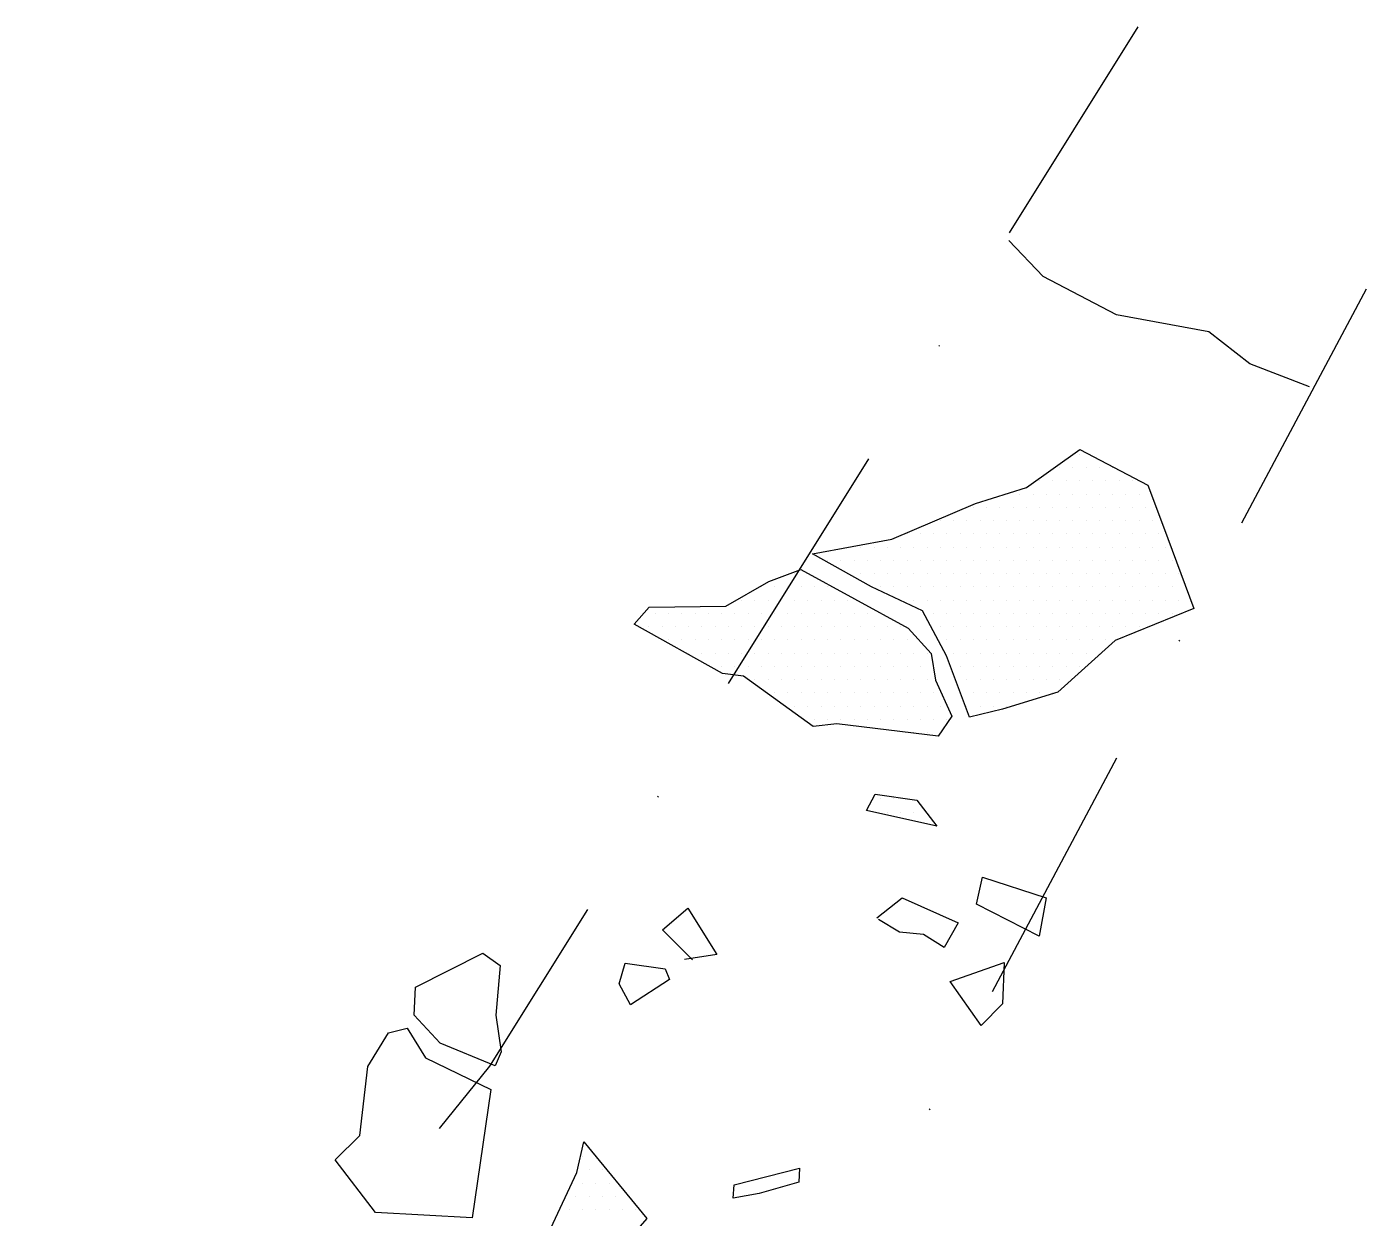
# Model space of a CAD drawing. Header units: metres. Extents: x -383 to -105, y -1812 to -1461.
# Drawn here: x -236.2 to -109.8, y -1600.8 to -1488.4 of the extents above; entities that cross this region are included whole.
import ezdxf

# ---------------------------------------------------------------- set-up
doc = ezdxf.new("R2010")
doc.units = ezdxf.units.M
doc.header["$LTSCALE"] = 25
doc.header["$MEASUREMENT"] = 0
doc.linetypes.add('STRICHPUNKTX2', pattern=[2, 1, -0.5, 0, -0.5])
doc.layers.get('0').update_dxf_attribs({"linetype": 'CONTINUOUS'})
for name, color, linetype in [('BEFUND', 1, 'CONTINUOUS'), ('GRABUNGSGRENZE', 3, 'STRICHPUNKTX2'), ('STEINE', 4, 'CONTINUOUS'), ('STEINESCHRAFF', 4, 'CONTINUOUS')]:
    doc.layers.add(name, color=color, linetype=linetype)

# ---------------------------------------------------------------- blocks, each defined once
blk = doc.blocks.new('*X3')
at = {"color": 0}
for p, q in [((-136.875, -1528.75), (-136.875, -1528.75)), ((-138.75, -1530), (-138.75, -1530)), ((-137.5, -1530), (-137.5, -1530)), ((-136.25, -1530), (-136.25, -1530)), ((-135, -1530), (-135, -1530)), ((-133.75, -1530), (-133.75, -1530)), ((-140.625, -1531.25), (-140.625, -1531.25)), ((-139.375, -1531.25), (-139.375, -1531.25)), ((-138.125, -1531.25), (-138.125, -1531.25)), ((-136.875, -1531.25), (-136.875, -1531.25)), ((-135.625, -1531.25), (-135.625, -1531.25)), ((-134.375, -1531.25), (-134.375, -1531.25)), ((-133.125, -1531.25), (-133.125, -1531.25)), ((-131.875, -1531.25), (-131.875, -1531.25)), ((-143.75, -1532.5), (-143.75, -1532.5)), ((-142.5, -1532.5), (-142.5, -1532.5)), ((-141.25, -1532.5), (-141.25, -1532.5)), ((-140, -1532.5), (-140, -1532.5)), ((-138.75, -1532.5), (-138.75, -1532.5)), ((-137.5, -1532.5), (-137.5, -1532.5)), ((-136.25, -1532.5), (-136.25, -1532.5)), ((-135, -1532.5), (-135, -1532.5)), ((-133.75, -1532.5), (-133.75, -1532.5)), ((-132.5, -1532.5), (-132.5, -1532.5)), ((-131.25, -1532.5), (-131.25, -1532.5)), ((-146.875, -1533.75), (-146.875, -1533.75)), ((-145.625, -1533.75), (-145.625, -1533.75)), ((-144.375, -1533.75), (-144.375, -1533.75)), ((-143.125, -1533.75), (-143.125, -1533.75)), ((-141.875, -1533.75), (-141.875, -1533.75)), ((-140.625, -1533.75), (-140.625, -1533.75)), ((-139.375, -1533.75), (-139.375, -1533.75)), ((-138.125, -1533.75), (-138.125, -1533.75)), ((-136.875, -1533.75), (-136.875, -1533.75)), ((-135.625, -1533.75), (-135.625, -1533.75)), ((-134.375, -1533.75), (-134.375, -1533.75)), ((-133.125, -1533.75), (-133.125, -1533.75)), ((-131.875, -1533.75), (-131.875, -1533.75)), ((-130.625, -1533.75), (-130.625, -1533.75)), ((-150, -1535), (-150, -1535)), ((-148.75, -1535), (-148.75, -1535)), ((-147.5, -1535), (-147.5, -1535)), ((-146.25, -1535), (-146.25, -1535)), ((-145, -1535), (-145, -1535)), ((-143.75, -1535), (-143.75, -1535)), ((-142.5, -1535), (-142.5, -1535)), ((-141.25, -1535), (-141.25, -1535)), ((-140, -1535), (-140, -1535)), ((-138.75, -1535), (-138.75, -1535)), ((-137.5, -1535), (-137.5, -1535)), ((-136.25, -1535), (-136.25, -1535)), ((-135, -1535), (-135, -1535)), ((-133.75, -1535), (-133.75, -1535)), ((-132.5, -1535), (-132.5, -1535)), ((-131.25, -1535), (-131.25, -1535)), ((-130, -1535), (-130, -1535)), ((-153.125, -1536.25), (-153.125, -1536.25)), ((-151.875, -1536.25), (-151.875, -1536.25)), ((-150.625, -1536.25), (-150.625, -1536.25)), ((-149.375, -1536.25), (-149.375, -1536.25)), ((-148.125, -1536.25), (-148.125, -1536.25)), ((-146.875, -1536.25), (-146.875, -1536.25)), ((-145.625, -1536.25), (-145.625, -1536.25)), ((-144.375, -1536.25), (-144.375, -1536.25)), ((-143.125, -1536.25), (-143.125, -1536.25)), ((-141.875, -1536.25), (-141.875, -1536.25)), ((-140.625, -1536.25), (-140.625, -1536.25)), ((-139.375, -1536.25), (-139.375, -1536.25)), ((-138.125, -1536.25), (-138.125, -1536.25)), ((-136.875, -1536.25), (-136.875, -1536.25)), ((-135.625, -1536.25), (-135.625, -1536.25)), ((-134.375, -1536.25), (-134.375, -1536.25)), ((-133.125, -1536.25), (-133.125, -1536.25)), ((-131.875, -1536.25), (-131.875, -1536.25)), ((-130.625, -1536.25), (-130.625, -1536.25)), ((-129.375, -1536.25), (-129.375, -1536.25)), ((-157.5, -1537.5), (-157.5, -1537.5)), ((-156.25, -1537.5), (-156.25, -1537.5)), ((-155, -1537.5), (-155, -1537.5)), ((-153.75, -1537.5), (-153.75, -1537.5)), ((-152.5, -1537.5), (-152.5, -1537.5)), ((-151.25, -1537.5), (-151.25, -1537.5)), ((-150, -1537.5), (-150, -1537.5)), ((-148.75, -1537.5), (-148.75, -1537.5)), ((-147.5, -1537.5), (-147.5, -1537.5)), ((-146.25, -1537.5), (-146.25, -1537.5)), ((-145, -1537.5), (-145, -1537.5)), ((-143.75, -1537.5), (-143.75, -1537.5)), ((-142.5, -1537.5), (-142.5, -1537.5)), ((-141.25, -1537.5), (-141.25, -1537.5)), ((-140, -1537.5), (-140, -1537.5)), ((-138.75, -1537.5), (-138.75, -1537.5)), ((-137.5, -1537.5), (-137.5, -1537.5)), ((-136.25, -1537.5), (-136.25, -1537.5)), ((-135, -1537.5), (-135, -1537.5)), ((-133.75, -1537.5), (-133.75, -1537.5)), ((-132.5, -1537.5), (-132.5, -1537.5)), ((-131.25, -1537.5), (-131.25, -1537.5)), ((-130, -1537.5), (-130, -1537.5)), ((-128.75, -1537.5), (-128.75, -1537.5)), ((-160.625, -1538.75), (-160.625, -1538.75)), ((-159.375, -1538.75), (-159.375, -1538.75)), ((-158.125, -1538.75), (-158.125, -1538.75)), ((-156.875, -1538.75), (-156.875, -1538.75)), ((-155.625, -1538.75), (-155.625, -1538.75)), ((-154.375, -1538.75), (-154.375, -1538.75)), ((-153.125, -1538.75), (-153.125, -1538.75)), ((-151.875, -1538.75), (-151.875, -1538.75)), ((-150.625, -1538.75), (-150.625, -1538.75)), ((-149.375, -1538.75), (-149.375, -1538.75)), ((-148.125, -1538.75), (-148.125, -1538.75)), ((-146.875, -1538.75), (-146.875, -1538.75)), ((-145.625, -1538.75), (-145.625, -1538.75)), ((-144.375, -1538.75), (-144.375, -1538.75)), ((-143.125, -1538.75), (-143.125, -1538.75)), ((-141.875, -1538.75), (-141.875, -1538.75)), ((-140.625, -1538.75), (-140.625, -1538.75)), ((-139.375, -1538.75), (-139.375, -1538.75)), ((-138.125, -1538.75), (-138.125, -1538.75)), ((-136.875, -1538.75), (-136.875, -1538.75)), ((-135.625, -1538.75), (-135.625, -1538.75)), ((-134.375, -1538.75), (-134.375, -1538.75)), ((-133.125, -1538.75), (-133.125, -1538.75)), ((-131.875, -1538.75), (-131.875, -1538.75)), ((-130.625, -1538.75), (-130.625, -1538.75)), ((-129.375, -1538.75), (-129.375, -1538.75)), ((-128.125, -1538.75), (-128.125, -1538.75)), ((-163.75, -1540), (-163.75, -1540)), ((-162.5, -1540), (-162.5, -1540)), ((-157.5, -1540), (-157.5, -1540)), ((-156.25, -1540), (-156.25, -1540)), ((-155, -1540), (-155, -1540)), ((-153.75, -1540), (-153.75, -1540)), ((-152.5, -1540), (-152.5, -1540)), ((-151.25, -1540), (-151.25, -1540)), ((-150, -1540), (-150, -1540)), ((-148.75, -1540), (-148.75, -1540)), ((-147.5, -1540), (-147.5, -1540)), ((-146.25, -1540), (-146.25, -1540)), ((-145, -1540), (-145, -1540)), ((-143.75, -1540), (-143.75, -1540)), ((-142.5, -1540), (-142.5, -1540)), ((-141.25, -1540), (-141.25, -1540)), ((-140, -1540), (-140, -1540)), ((-138.75, -1540), (-138.75, -1540)), ((-137.5, -1540), (-137.5, -1540)), ((-136.25, -1540), (-136.25, -1540)), ((-135, -1540), (-135, -1540)), ((-133.75, -1540), (-133.75, -1540)), ((-132.5, -1540), (-132.5, -1540)), ((-131.25, -1540), (-131.25, -1540)), ((-130, -1540), (-130, -1540)), ((-128.75, -1540), (-128.75, -1540)), ((-127.5, -1540), (-127.5, -1540)), ((-166.875, -1541.25), (-166.875, -1541.25)), ((-165.625, -1541.25), (-165.625, -1541.25)), ((-164.375, -1541.25), (-164.375, -1541.25)), ((-163.125, -1541.25), (-163.125, -1541.25)), ((-161.875, -1541.25), (-161.875, -1541.25)), ((-160.625, -1541.25), (-160.625, -1541.25)), ((-155.625, -1541.25), (-155.625, -1541.25)), ((-154.375, -1541.25), (-154.375, -1541.25)), ((-153.125, -1541.25), (-153.125, -1541.25)), ((-151.875, -1541.25), (-151.875, -1541.25)), ((-150.625, -1541.25), (-150.625, -1541.25)), ((-149.375, -1541.25), (-149.375, -1541.25)), ((-148.125, -1541.25), (-148.125, -1541.25)), ((-146.875, -1541.25), (-146.875, -1541.25)), ((-145.625, -1541.25), (-145.625, -1541.25)), ((-144.375, -1541.25), (-144.375, -1541.25)), ((-143.125, -1541.25), (-143.125, -1541.25)), ((-141.875, -1541.25), (-141.875, -1541.25)), ((-140.625, -1541.25), (-140.625, -1541.25)), ((-139.375, -1541.25), (-139.375, -1541.25)), ((-138.125, -1541.25), (-138.125, -1541.25)), ((-136.875, -1541.25), (-136.875, -1541.25)), ((-135.625, -1541.25), (-135.625, -1541.25)), ((-134.375, -1541.25), (-134.375, -1541.25)), ((-133.125, -1541.25), (-133.125, -1541.25)), ((-131.875, -1541.25), (-131.875, -1541.25)), ((-130.625, -1541.25), (-130.625, -1541.25)), ((-129.375, -1541.25), (-129.375, -1541.25)), ((-128.125, -1541.25), (-128.125, -1541.25)), ((-126.875, -1541.25), (-126.875, -1541.25)), ((-168.75, -1542.5), (-168.75, -1542.5)), ((-167.5, -1542.5), (-167.5, -1542.5)), ((-166.25, -1542.5), (-166.25, -1542.5)), ((-165, -1542.5), (-165, -1542.5)), ((-163.75, -1542.5), (-163.75, -1542.5)), ((-162.5, -1542.5), (-162.5, -1542.5)), ((-161.25, -1542.5), (-161.25, -1542.5)), ((-160, -1542.5), (-160, -1542.5)), ((-158.75, -1542.5), (-158.75, -1542.5)), ((-153.75, -1542.5), (-153.75, -1542.5)), ((-152.5, -1542.5), (-152.5, -1542.5)), ((-151.25, -1542.5), (-151.25, -1542.5)), ((-150, -1542.5), (-150, -1542.5)), ((-148.75, -1542.5), (-148.75, -1542.5)), ((-147.5, -1542.5), (-147.5, -1542.5)), ((-146.25, -1542.5), (-146.25, -1542.5)), ((-145, -1542.5), (-145, -1542.5)), ((-143.75, -1542.5), (-143.75, -1542.5)), ((-142.5, -1542.5), (-142.5, -1542.5)), ((-141.25, -1542.5), (-141.25, -1542.5)), ((-140, -1542.5), (-140, -1542.5)), ((-138.75, -1542.5), (-138.75, -1542.5)), ((-137.5, -1542.5), (-137.5, -1542.5)), ((-136.25, -1542.5), (-136.25, -1542.5)), ((-135, -1542.5), (-135, -1542.5)), ((-133.75, -1542.5), (-133.75, -1542.5)), ((-132.5, -1542.5), (-132.5, -1542.5)), ((-131.25, -1542.5), (-131.25, -1542.5)), ((-130, -1542.5), (-130, -1542.5)), ((-128.75, -1542.5), (-128.75, -1542.5)), ((-127.5, -1542.5), (-127.5, -1542.5)), ((-176.875, -1543.75), (-176.875, -1543.75)), ((-175.625, -1543.75), (-175.625, -1543.75)), ((-174.375, -1543.75), (-174.375, -1543.75)), ((-173.125, -1543.75), (-173.125, -1543.75)), ((-171.875, -1543.75), (-171.875, -1543.75)), ((-170.625, -1543.75), (-170.625, -1543.75)), ((-169.375, -1543.75), (-169.375, -1543.75)), ((-168.125, -1543.75), (-168.125, -1543.75)), ((-166.875, -1543.75), (-166.875, -1543.75)), ((-165.625, -1543.75), (-165.625, -1543.75)), ((-164.375, -1543.75), (-164.375, -1543.75)), ((-163.125, -1543.75), (-163.125, -1543.75)), ((-161.875, -1543.75), (-161.875, -1543.75)), ((-160.625, -1543.75), (-160.625, -1543.75)), ((-159.375, -1543.75), (-159.375, -1543.75)), ((-158.125, -1543.75), (-158.125, -1543.75)), ((-156.875, -1543.75), (-156.875, -1543.75)), ((-155.625, -1543.75), (-155.625, -1543.75)), ((-150.625, -1543.75), (-150.625, -1543.75)), ((-149.375, -1543.75), (-149.375, -1543.75)), ((-148.125, -1543.75), (-148.125, -1543.75)), ((-146.875, -1543.75), (-146.875, -1543.75)), ((-145.625, -1543.75), (-145.625, -1543.75)), ((-144.375, -1543.75), (-144.375, -1543.75)), ((-143.125, -1543.75), (-143.125, -1543.75)), ((-141.875, -1543.75), (-141.875, -1543.75)), ((-140.625, -1543.75), (-140.625, -1543.75)), ((-139.375, -1543.75), (-139.375, -1543.75)), ((-138.125, -1543.75), (-138.125, -1543.75)), ((-136.875, -1543.75), (-136.875, -1543.75)), ((-135.625, -1543.75), (-135.625, -1543.75)), ((-134.375, -1543.75), (-134.375, -1543.75)), ((-133.125, -1543.75), (-133.125, -1543.75)), ((-131.875, -1543.75), (-131.875, -1543.75)), ((-130.625, -1543.75), (-130.625, -1543.75)), ((-129.375, -1543.75), (-129.375, -1543.75)), ((-128.125, -1543.75), (-128.125, -1543.75)), ((-177.5, -1545), (-177.5, -1545)), ((-176.25, -1545), (-176.25, -1545)), ((-175, -1545), (-175, -1545)), ((-173.75, -1545), (-173.75, -1545)), ((-172.5, -1545), (-172.5, -1545)), ((-171.25, -1545), (-171.25, -1545)), ((-170, -1545), (-170, -1545)), ((-168.75, -1545), (-168.75, -1545)), ((-167.5, -1545), (-167.5, -1545)), ((-166.25, -1545), (-166.25, -1545)), ((-165, -1545), (-165, -1545)), ((-163.75, -1545), (-163.75, -1545)), ((-162.5, -1545), (-162.5, -1545)), ((-161.25, -1545), (-161.25, -1545)), ((-160, -1545), (-160, -1545)), ((-158.75, -1545), (-158.75, -1545)), ((-157.5, -1545), (-157.5, -1545)), ((-156.25, -1545), (-156.25, -1545)), ((-155, -1545), (-155, -1545)), ((-153.75, -1545), (-153.75, -1545)), ((-150, -1545), (-150, -1545)), ((-148.75, -1545), (-148.75, -1545)), ((-147.5, -1545), (-147.5, -1545)), ((-146.25, -1545), (-146.25, -1545)), ((-145, -1545), (-145, -1545)), ((-143.75, -1545), (-143.75, -1545)), ((-142.5, -1545), (-142.5, -1545)), ((-141.25, -1545), (-141.25, -1545)), ((-140, -1545), (-140, -1545)), ((-138.75, -1545), (-138.75, -1545)), ((-137.5, -1545), (-137.5, -1545)), ((-136.25, -1545), (-136.25, -1545)), ((-135, -1545), (-135, -1545)), ((-133.75, -1545), (-133.75, -1545)), ((-132.5, -1545), (-132.5, -1545)), ((-131.25, -1545), (-131.25, -1545)), ((-175.625, -1546.25), (-175.625, -1546.25)), ((-174.375, -1546.25), (-174.375, -1546.25)), ((-173.125, -1546.25), (-173.125, -1546.25)), ((-171.875, -1546.25), (-171.875, -1546.25)), ((-170.625, -1546.25), (-170.625, -1546.25)), ((-169.375, -1546.25), (-169.375, -1546.25)), ((-168.125, -1546.25), (-168.125, -1546.25)), ((-166.875, -1546.25), (-166.875, -1546.25)), ((-165.625, -1546.25), (-165.625, -1546.25)), ((-164.375, -1546.25), (-164.375, -1546.25)), ((-163.125, -1546.25), (-163.125, -1546.25)), ((-161.875, -1546.25), (-161.875, -1546.25)), ((-160.625, -1546.25), (-160.625, -1546.25)), ((-159.375, -1546.25), (-159.375, -1546.25)), ((-158.125, -1546.25), (-158.125, -1546.25)), ((-156.875, -1546.25), (-156.875, -1546.25)), ((-155.625, -1546.25), (-155.625, -1546.25)), ((-154.375, -1546.25), (-154.375, -1546.25)), ((-153.125, -1546.25), (-153.125, -1546.25)), ((-149.375, -1546.25), (-149.375, -1546.25)), ((-148.125, -1546.25), (-148.125, -1546.25)), ((-146.875, -1546.25), (-146.875, -1546.25)), ((-145.625, -1546.25), (-145.625, -1546.25)), ((-144.375, -1546.25), (-144.375, -1546.25)), ((-143.125, -1546.25), (-143.125, -1546.25)), ((-141.875, -1546.25), (-141.875, -1546.25)), ((-140.625, -1546.25), (-140.625, -1546.25)), ((-139.375, -1546.25), (-139.375, -1546.25)), ((-138.125, -1546.25), (-138.125, -1546.25)), ((-136.875, -1546.25), (-136.875, -1546.25)), ((-135.625, -1546.25), (-135.625, -1546.25)), ((-134.375, -1546.25), (-134.375, -1546.25)), ((-173.75, -1547.5), (-173.75, -1547.5)), ((-172.5, -1547.5), (-172.5, -1547.5)), ((-171.25, -1547.5), (-171.25, -1547.5)), ((-170, -1547.5), (-170, -1547.5)), ((-168.75, -1547.5), (-168.75, -1547.5)), ((-167.5, -1547.5), (-167.5, -1547.5)), ((-166.25, -1547.5), (-166.25, -1547.5)), ((-165, -1547.5), (-165, -1547.5)), ((-163.75, -1547.5), (-163.75, -1547.5)), ((-162.5, -1547.5), (-162.5, -1547.5)), ((-161.25, -1547.5), (-161.25, -1547.5)), ((-160, -1547.5), (-160, -1547.5)), ((-158.75, -1547.5), (-158.75, -1547.5)), ((-157.5, -1547.5), (-157.5, -1547.5)), ((-156.25, -1547.5), (-156.25, -1547.5)), ((-155, -1547.5), (-155, -1547.5)), ((-153.75, -1547.5), (-153.75, -1547.5)), ((-152.5, -1547.5), (-152.5, -1547.5)), ((-151.25, -1547.5), (-151.25, -1547.5)), ((-148.75, -1547.5), (-148.75, -1547.5)), ((-147.5, -1547.5), (-147.5, -1547.5)), ((-146.25, -1547.5), (-146.25, -1547.5)), ((-145, -1547.5), (-145, -1547.5)), ((-143.75, -1547.5), (-143.75, -1547.5)), ((-142.5, -1547.5), (-142.5, -1547.5)), ((-141.25, -1547.5), (-141.25, -1547.5)), ((-140, -1547.5), (-140, -1547.5)), ((-138.75, -1547.5), (-138.75, -1547.5)), ((-137.5, -1547.5), (-137.5, -1547.5)), ((-136.25, -1547.5), (-136.25, -1547.5)), ((-135, -1547.5), (-135, -1547.5)), ((-170.625, -1548.75), (-170.625, -1548.75)), ((-169.375, -1548.75), (-169.375, -1548.75)), ((-168.125, -1548.75), (-168.125, -1548.75)), ((-166.875, -1548.75), (-166.875, -1548.75)), ((-165.625, -1548.75), (-165.625, -1548.75)), ((-164.375, -1548.75), (-164.375, -1548.75)), ((-163.125, -1548.75), (-163.125, -1548.75)), ((-161.875, -1548.75), (-161.875, -1548.75)), ((-160.625, -1548.75), (-160.625, -1548.75)), ((-159.375, -1548.75), (-159.375, -1548.75)), ((-158.125, -1548.75), (-158.125, -1548.75)), ((-156.875, -1548.75), (-156.875, -1548.75)), ((-155.625, -1548.75), (-155.625, -1548.75)), ((-154.375, -1548.75), (-154.375, -1548.75)), ((-153.125, -1548.75), (-153.125, -1548.75)), ((-151.875, -1548.75), (-151.875, -1548.75)), ((-148.125, -1548.75), (-148.125, -1548.75)), ((-146.875, -1548.75), (-146.875, -1548.75)), ((-145.625, -1548.75), (-145.625, -1548.75)), ((-144.375, -1548.75), (-144.375, -1548.75)), ((-143.125, -1548.75), (-143.125, -1548.75)), ((-141.875, -1548.75), (-141.875, -1548.75)), ((-140.625, -1548.75), (-140.625, -1548.75)), ((-139.375, -1548.75), (-139.375, -1548.75)), ((-138.125, -1548.75), (-138.125, -1548.75)), ((-136.875, -1548.75), (-136.875, -1548.75)), ((-167.5, -1550), (-167.5, -1550)), ((-166.25, -1550), (-166.25, -1550)), ((-165, -1550), (-165, -1550)), ((-163.75, -1550), (-163.75, -1550)), ((-162.5, -1550), (-162.5, -1550)), ((-161.25, -1550), (-161.25, -1550)), ((-160, -1550), (-160, -1550)), ((-158.75, -1550), (-158.75, -1550)), ((-157.5, -1550), (-157.5, -1550)), ((-156.25, -1550), (-156.25, -1550)), ((-155, -1550), (-155, -1550)), ((-153.75, -1550), (-153.75, -1550)), ((-152.5, -1550), (-152.5, -1550)), ((-151.25, -1550), (-151.25, -1550)), ((-147.5, -1550), (-147.5, -1550)), ((-146.25, -1550), (-146.25, -1550)), ((-145, -1550), (-145, -1550)), ((-143.75, -1550), (-143.75, -1550)), ((-142.5, -1550), (-142.5, -1550)), ((-141.25, -1550), (-141.25, -1550)), ((-140, -1550), (-140, -1550)), ((-138.75, -1550), (-138.75, -1550)), ((-165.625, -1551.25), (-165.625, -1551.25)), ((-164.375, -1551.25), (-164.375, -1551.25)), ((-163.125, -1551.25), (-163.125, -1551.25)), ((-161.875, -1551.25), (-161.875, -1551.25)), ((-160.625, -1551.25), (-160.625, -1551.25)), ((-159.375, -1551.25), (-159.375, -1551.25)), ((-158.125, -1551.25), (-158.125, -1551.25)), ((-156.875, -1551.25), (-156.875, -1551.25)), ((-155.625, -1551.25), (-155.625, -1551.25)), ((-154.375, -1551.25), (-154.375, -1551.25)), ((-153.125, -1551.25), (-153.125, -1551.25)), ((-151.875, -1551.25), (-151.875, -1551.25)), ((-150.625, -1551.25), (-150.625, -1551.25)), ((-146.875, -1551.25), (-146.875, -1551.25)), ((-145.625, -1551.25), (-145.625, -1551.25)), ((-144.375, -1551.25), (-144.375, -1551.25)), ((-143.125, -1551.25), (-143.125, -1551.25)), ((-141.875, -1551.25), (-141.875, -1551.25)), ((-140.625, -1551.25), (-140.625, -1551.25)), ((-139.375, -1551.25), (-139.375, -1551.25)), ((-163.75, -1552.5), (-163.75, -1552.5)), ((-162.5, -1552.5), (-162.5, -1552.5)), ((-161.25, -1552.5), (-161.25, -1552.5)), ((-160, -1552.5), (-160, -1552.5)), ((-158.75, -1552.5), (-158.75, -1552.5)), ((-157.5, -1552.5), (-157.5, -1552.5)), ((-156.25, -1552.5), (-156.25, -1552.5)), ((-155, -1552.5), (-155, -1552.5)), ((-153.75, -1552.5), (-153.75, -1552.5)), ((-152.5, -1552.5), (-152.5, -1552.5)), ((-151.25, -1552.5), (-151.25, -1552.5)), ((-150, -1552.5), (-150, -1552.5)), ((-147.5, -1552.5), (-147.5, -1552.5)), ((-146.25, -1552.5), (-146.25, -1552.5)), ((-145, -1552.5), (-145, -1552.5)), ((-143.75, -1552.5), (-143.75, -1552.5)), ((-161.875, -1553.75), (-161.875, -1553.75)), ((-160.625, -1553.75), (-160.625, -1553.75)), ((-159.375, -1553.75), (-159.375, -1553.75)), ((-158.125, -1553.75), (-158.125, -1553.75)), ((-156.875, -1553.75), (-156.875, -1553.75)), ((-155.625, -1553.75), (-155.625, -1553.75)), ((-154.375, -1553.75), (-154.375, -1553.75)), ((-153.125, -1553.75), (-153.125, -1553.75)), ((-151.875, -1553.75), (-151.875, -1553.75)), ((-150.625, -1553.75), (-150.625, -1553.75)), ((-149.375, -1553.75), (-149.375, -1553.75)), ((-152.5, -1555), (-152.5, -1555)), ((-151.25, -1555), (-151.25, -1555)), ((-150, -1555), (-150, -1555)), ((-155.625, -1561.25), (-155.625, -1561.25)), ((-154.375, -1561.25), (-154.375, -1561.25)), ((-156.25, -1562.5), (-156.25, -1562.5)), ((-155, -1562.5), (-155, -1562.5)), ((-153.75, -1562.5), (-153.75, -1562.5)), ((-152.5, -1562.5), (-152.5, -1562.5)), ((-150.625, -1563.75), (-150.625, -1563.75)), ((-183.75, -1595), (-183.75, -1595)), ((-182.5, -1595), (-182.5, -1595)), ((-183.125, -1596.25), (-183.125, -1596.25)), ((-181.875, -1596.25), (-181.875, -1596.25)), ((-183.75, -1597.5), (-183.75, -1597.5)), ((-182.5, -1597.5), (-182.5, -1597.5)), ((-181.25, -1597.5), (-181.25, -1597.5)), ((-184.375, -1598.75), (-184.375, -1598.75)), ((-183.125, -1598.75), (-183.125, -1598.75)), ((-181.875, -1598.75), (-181.875, -1598.75)), ((-180.625, -1598.75), (-180.625, -1598.75)), ((-185, -1600), (-185, -1600)), ((-183.75, -1600), (-183.75, -1600)), ((-182.5, -1600), (-182.5, -1600)), ((-181.25, -1600), (-181.25, -1600)), ((-180, -1600), (-180, -1600)), ((-178.75, -1600), (-178.75, -1600))]:
    blk.add_line(p, q, dxfattribs=at)

msp = doc.modelspace()

# ---------------------------------------------------------------- linework, layer by layer
at = {"layer": 'BEFUND'}
msp.add_lwpolyline([(-115.16, -1522.39), (-120.81, -1520.21), (-124.67, -1517.21), (-133.37, -1515.59), (-140.29, -1511.98), (-143.55, -1508.57)], dxfattribs=at)
at = {"layer": 'GRABUNGSGRENZE', "flags": 128}
for points in [[(-302.72, -1594.99), (-295.44, -1597.94), (-297.68, -1606.43), (-266.89, -1625.29), (-237.38, -1641.85), (-192.49, -1586.48), (-131.35, -1488.42)], [(-109.82, -1513.18), (-176.49, -1638.36), (-180.6, -1659.52), (-147.36, -1696.74), (-117.43, -1727.55)]]:
    msp.add_lwpolyline(points, dxfattribs=at)
at = {"layer": 'STEINE'}
for points in [[(-162.05, -1538.14), (-154.57, -1536.76), (-146.69, -1533.4), (-141.86, -1531.87), (-136.83, -1528.31), (-130.41, -1531.66), (-128.94, -1535.58), (-126.08, -1543.31), (-133.51, -1546.31), (-138.9, -1551.2), (-144.14, -1552.78), (-147.24, -1553.54), (-149.43, -1547.75), (-151.67, -1543.53), (-156.5, -1541.24), (-162.05, -1538.14)], [(-178.88, -1544.76), (-177.46, -1543.18), (-170.24, -1543.08), (-166.17, -1540.74), (-163.17, -1539.62), (-153.04, -1545.15), (-150.85, -1547.54), (-150.45, -1550.04), (-148.92, -1553.44), (-150.19, -1555.33), (-159.75, -1554.16), (-161.99, -1554.42), (-168.55, -1549.69), (-170.54, -1549.44), (-178.88, -1544.76)], [(-156.95, -1562.35), (-156.14, -1560.82), (-152.22, -1561.38), (-150.34, -1563.82), (-156.95, -1562.35)], [(-146.57, -1571.19), (-146.01, -1568.65), (-140.01, -1570.58), (-140.66, -1574.19), (-146.57, -1571.19)], [(-173.37, -1576.45), (-176.22, -1573.6), (-173.83, -1571.57), (-171.08, -1575.94), (-174.13, -1576.4)], [(-155.98, -1572.47), (-153.59, -1570.59), (-148.3, -1572.93), (-149.62, -1575.27), (-151.6, -1574.05), (-153.84, -1573.84), (-155.82, -1572.62)], [(-199.52, -1579.01), (-193.16, -1575.8), (-191.53, -1576.97), (-191.94, -1581.65), (-191.42, -1585.11), (-191.98, -1586.43), (-197.17, -1584.3), (-199.62, -1581.65), (-199.52, -1579.01)], [(-179.22, -1580.68), (-180.29, -1578.69), (-179.73, -1576.76), (-175.97, -1577.27), (-175.56, -1578.28), (-179.22, -1580.68)], [(-149.06, -1578.47), (-143.97, -1576.69), (-144.12, -1580.6), (-146.15, -1582.64), (-149.06, -1578.47)], [(-194.16, -1600.78), (-203.27, -1600.27), (-207.09, -1595.29), (-204.75, -1593), (-203.99, -1586.49), (-202.06, -1583.33), (-200.28, -1582.88), (-198.55, -1585.67), (-192.39, -1588.67), (-194.16, -1600.78)], [(-186.99, -1606.93), (-186.74, -1601.74), (-184.3, -1596.5), (-183.64, -1593.6), (-177.68, -1600.82), (-181.09, -1604.74), (-183.43, -1605.04), (-184.44, -1606.37), (-186.99, -1606.93)], [(-169.54, -1598.93), (-169.44, -1597.66), (-163.29, -1596.08), (-163.34, -1597.4), (-167.1, -1598.47), (-169.54, -1598.93)]]:
    msp.add_lwpolyline(points, dxfattribs=at)

# ---------------------------------------------------------------- block references
at = {"layer": 'STEINESCHRAFF'}
msp.add_blockref('*X3', (0, 0), dxfattribs=at)

doc.saveas('drawing.dxf')
